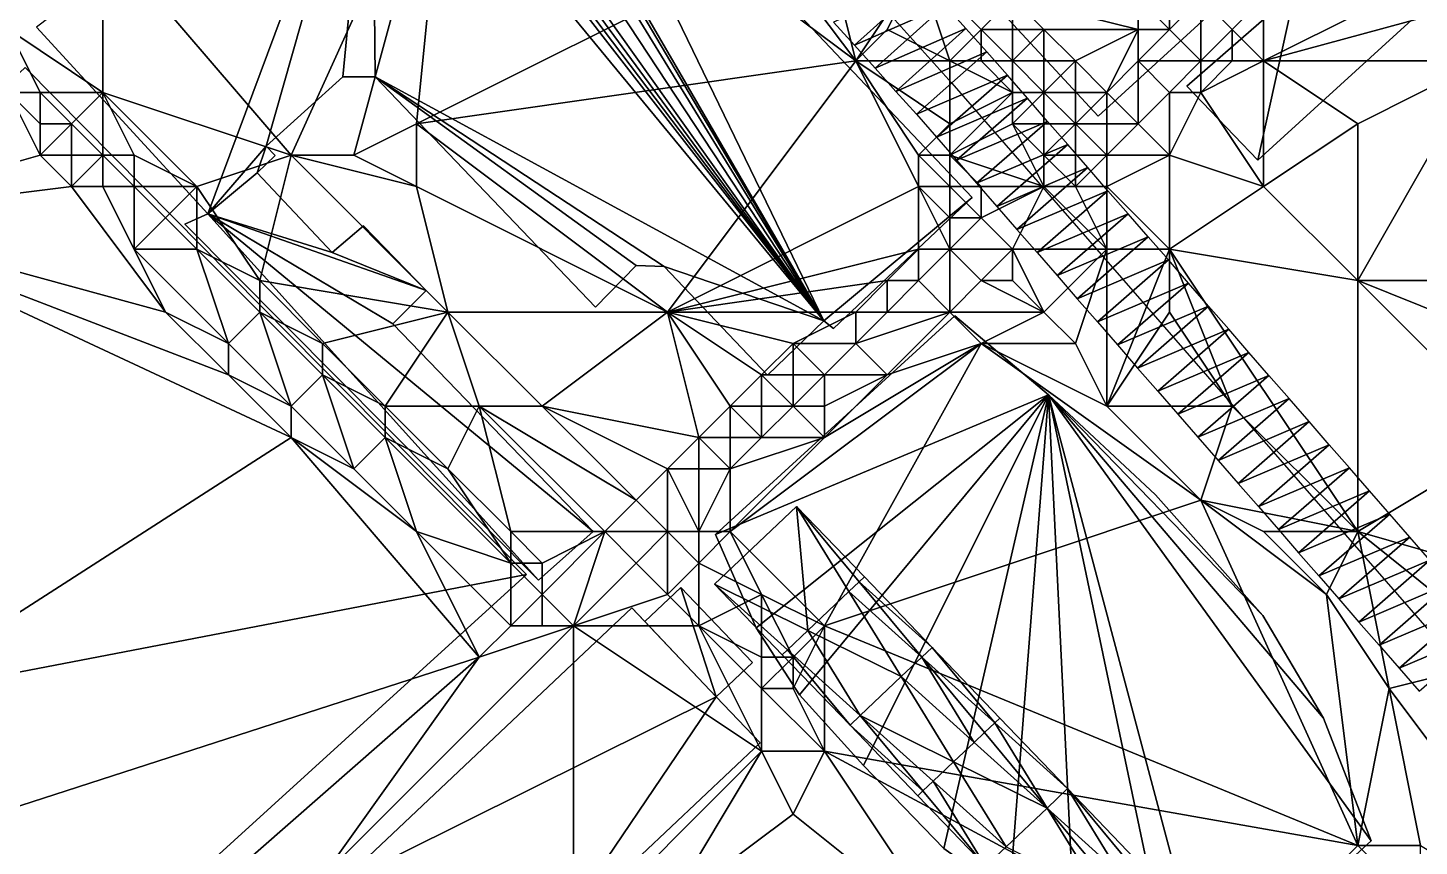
# Model space of a CAD drawing. Header units: metres. Extents: x -1103 to 901, y -902 to 905.
# Drawn here: x -834.8 to -746.1, y -190 to -137.9 of the extents above; entities that cross this region are included whole.
import ezdxf

# ---------------------------------------------------------------- set-up
doc = ezdxf.new("R2010")
doc.units = ezdxf.units.M
for name, color, linetype in [('OSM_BUILDING_FOOTPRINTS', 7, 'CONTINUOUS'), ('OSM_BUILDING_ROOFS', 1, 'CONTINUOUS'), ('OSM_BUILDING_WALLS', 8, 'CONTINUOUS'), ('OSM_PARKING', 8, 'CONTINUOUS'), ('OSM_ROAD_AXES', 2, 'CONTINUOUS'), ('OSM_ROAD_SURFACE', 9, 'CONTINUOUS'), ('OSM_TERRAIN', 3, 'CONTINUOUS')]:
    doc.layers.add(name, color=color, linetype=linetype)

msp = doc.modelspace()

# ---------------------------------------------------------------- linework, layer by layer
at = {"layer": 'OSM_BUILDING_FOOTPRINTS'}
for points in [[(-783.542, -92.326, 18.54), (-779.606, -96.573, 18.54), (-780.192, -97.115, 18.54), (-772.72, -105.177, 18.54), (-777.34, -109.401, 18.54), (-776.754, -110.032, 18.54), (-777.893, -111.082, 18.54), (-758.869, -131.607, 18.54), (-761.4, -133.908, 18.54), (-758.946, -136.562, 18.54), (-766.551, -143.518, 18.54), (-800.022, -107.4, 18.54), (-783.542, -92.326, 18.54)], [(-742.244, -123.49, 15.083), (-735.855, -130.158, 15.083), (-738.398, -132.558, 15.083), (-732.572, -138.63, 15.083), (-730.859, -136.993, 15.083), (-725.398, -142.688, 15.083), (-727.123, -144.314, 15.083), (-725.664, -145.84, 15.083), (-739.536, -158.967, 15.083), (-745.328, -153.714, 15.083), (-736.507, -145.32, 15.083), (-744.875, -135.821, 15.083), (-756.371, -146.316, 15.083), (-760.892, -141.605, 15.083), (-754.005, -135.6, 15.083), (-756.515, -132.581, 15.083), (-754.514, -130.446, 15.083), (-754.514, -127.648, 15.083), (-749.33, -123.744, 15.083), (-746.091, -127.128, 15.083), (-742.244, -123.49, 15.083)], [(-834.952, -140.423, 16.006), (-802.995, -172.736, 16.006), (-853.963, -219.097, 16.006), (-886.538, -188.795, 16.006), (-834.952, -140.423, 16.006)], [(-775.692, -156.247, 14.53), (-769.712, -161.279, 14.53), (-762.892, -167.649, 14.53), (-756.05, -175.335, 14.53), (-752.181, -181.893, 14.53), (-749.152, -189.7, 14.53), (-759.598, -199.266, 14.53), (-761.875, -198.603, 14.53), (-768.043, -195.805, 14.53), (-772.199, -193.162, 14.53), (-776.377, -190.187, 14.53), (-781.517, -184.912, 14.53), (-785.596, -180.4, 14.53), (-788.36, -176.131, 14.53), (-790.935, -170.182, 14.53), (-775.692, -156.247, 14.53)], [(-814.966, -192.488, 15.679), (-796.274, -174.86, 15.679), (-795.445, -175.722, 15.679), (-793.157, -173.566, 15.679), (-788.592, -178.343, 15.679), (-790.902, -180.522, 15.679), (-788.094, -183.452, 15.679), (-801.336, -195.949, 15.679), (-797.744, -199.709, 15.679), (-796.185, -198.238, 15.679), (-777.725, -217.558, 15.679), (-784.711, -224.149, 15.679), (-814.966, -192.488, 15.679)]]:
    msp.add_polyline3d(points, close=True, dxfattribs=at)
msp.add_polyline3d([(-801.758, -119.985, 18.073), (-774.576, -148.694, 18.073), (-783.43, -157.043, 18.073), (-784.038, -156.568, 18.073), (-787.63, -160.029, 18.073), (-794.207, -153.096, 18.073), (-795.998, -153.04, 18.073), (-798.596, -155.683, 18.073), (-812.634, -141.019, 18.073), (-814.701, -141.019, 18.073), (-819.587, -145.432, 18.073), (-819.012, -146.029, 18.073), (-820.173, -147.135, 18.073), (-815.386, -152.211, 18.073), (-813.375, -150.497, 18.073), (-809.395, -154.633, 18.073), (-811.517, -156.745, 18.073), (-798.739, -169.994, 18.073), (-802.232, -173.09, 18.073), (-824.782, -150.398, 18.073), (-823.301, -149.745, 18.073), (-834.233, -137.846, 18.073)], dxfattribs=at)
at = {"layer": 'OSM_BUILDING_ROOFS'}
for points in [[(-800.022, -107.4, 30.14), (-766.551, -143.518, 30.14), (-758.946, -136.562, 30.14)], [(-784.038, -156.568, 36.073), (-801.758, -119.985, 36.073), (-804.068, -122.031, 36.073)], [(-784.038, -156.568, 36.073), (-774.576, -148.694, 36.073), (-801.758, -119.985, 36.073)], [(-784.038, -156.568, 36.073), (-804.775, -121.489, 36.073), (-805.306, -121.865, 36.073)], [(-784.038, -156.568, 36.073), (-804.068, -122.031, 36.073), (-804.775, -121.489, 36.073)], [(-812.833, -121.633, 36.073), (-834.233, -137.846, 36.073), (-823.301, -149.745, 36.073)], [(-812.833, -121.633, 36.073), (-823.301, -149.745, 36.073), (-819.587, -145.432, 36.073)], [(-812.833, -121.633, 36.073), (-819.587, -145.432, 36.073), (-814.701, -141.019, 36.073)], [(-812.833, -121.633, 36.073), (-814.701, -141.019, 36.073), (-812.634, -141.019, 36.073)], [(-784.038, -156.568, 36.073), (-810.833, -122.053, 36.073), (-812.833, -121.633, 36.073)], [(-812.634, -141.019, 36.073), (-784.038, -156.568, 36.073), (-812.833, -121.633, 36.073)], [(-784.038, -156.568, 36.073), (-809.849, -122.462, 36.073), (-810.833, -122.053, 36.073)], [(-784.038, -156.568, 36.073), (-805.306, -121.865, 36.073), (-806.444, -122.551, 36.073)], [(-784.038, -156.568, 36.073), (-808.854, -122.827, 36.073), (-809.849, -122.462, 36.073)], [(-784.038, -156.568, 36.073), (-808.003, -122.883, 36.073), (-808.854, -122.827, 36.073)], [(-784.038, -156.568, 36.073), (-806.444, -122.551, 36.073), (-808.003, -122.883, 36.073)], [(-754.005, -135.6, 25.083), (-760.892, -141.605, 25.083), (-756.371, -146.316, 25.083)], [(-754.005, -135.6, 25.083), (-756.371, -146.316, 25.083), (-744.875, -135.821, 25.083)], [(-802.995, -172.736, 27.606), (-834.952, -140.423, 27.606), (-886.538, -188.795, 27.606)], [(-812.634, -141.019, 36.073), (-798.596, -155.683, 36.073), (-795.998, -153.04, 36.073)], [(-812.634, -141.019, 36.073), (-795.998, -153.04, 36.073), (-794.207, -153.096, 36.073)], [(-812.634, -141.019, 36.073), (-794.207, -153.096, 36.073), (-784.038, -156.568, 36.073)], [(-823.301, -149.745, 36.073), (-820.173, -147.135, 36.073), (-819.587, -145.432, 36.073)], [(-820.173, -147.135, 36.073), (-819.012, -146.029, 36.073), (-819.587, -145.432, 36.073)], [(-823.301, -149.745, 36.073), (-815.386, -152.211, 36.073), (-820.173, -147.135, 36.073)], [(-784.038, -156.568, 36.073), (-783.43, -157.043, 36.073), (-774.576, -148.694, 36.073)], [(-823.301, -149.745, 36.073), (-824.782, -150.398, 36.073), (-802.232, -173.09, 36.073)], [(-823.301, -149.745, 36.073), (-802.232, -173.09, 36.073), (-798.739, -169.994, 36.073)], [(-823.301, -149.745, 36.073), (-798.739, -169.994, 36.073), (-811.517, -156.745, 36.073)], [(-823.301, -149.745, 36.073), (-811.517, -156.745, 36.073), (-809.395, -154.633, 36.073)], [(-823.301, -149.745, 36.073), (-809.395, -154.633, 36.073), (-815.386, -152.211, 36.073)], [(-809.395, -154.633, 36.073), (-813.375, -150.497, 36.073), (-815.386, -152.211, 36.073)], [(-794.207, -153.096, 36.073), (-787.63, -160.029, 36.073), (-784.038, -156.568, 36.073)], [(-769.712, -161.279, 128.53), (-775.692, -156.247, 128.53), (-790.935, -170.182, 128.53)], [(-769.712, -161.279, 128.53), (-790.935, -170.182, 128.53), (-788.36, -176.131, 128.53)], [(-769.712, -161.279, 128.53), (-788.36, -176.131, 128.53), (-785.596, -180.4, 128.53)], [(-769.712, -161.279, 128.53), (-785.596, -180.4, 128.53), (-781.517, -184.912, 128.53)], [(-769.712, -161.279, 128.53), (-781.517, -184.912, 128.53), (-776.377, -190.187, 128.53)], [(-769.712, -161.279, 128.53), (-776.377, -190.187, 128.53), (-772.199, -193.162, 128.53)], [(-769.712, -161.279, 128.53), (-772.199, -193.162, 128.53), (-768.043, -195.805, 128.53)], [(-769.712, -161.279, 128.53), (-768.043, -195.805, 128.53), (-761.875, -198.603, 128.53)], [(-769.712, -161.279, 128.53), (-761.875, -198.603, 128.53), (-759.598, -199.266, 128.53)], [(-769.712, -161.279, 128.53), (-759.598, -199.266, 128.53), (-749.152, -189.7, 128.53)], [(-769.712, -161.279, 128.53), (-749.152, -189.7, 128.53), (-752.181, -181.893, 128.53)], [(-769.712, -161.279, 128.53), (-752.181, -181.893, 128.53), (-756.05, -175.335, 128.53)], [(-769.712, -161.279, 128.53), (-756.05, -175.335, 128.53), (-762.892, -167.649, 128.53)], [(-802.995, -172.736, 27.606), (-886.538, -188.795, 27.606), (-853.963, -219.097, 27.606)], [(-790.902, -180.522, 36.879), (-793.157, -173.566, 36.879), (-795.445, -175.722, 36.879)], [(-790.902, -180.522, 36.879), (-788.592, -178.343, 36.879), (-793.157, -173.566, 36.879)], [(-790.902, -180.522, 36.879), (-796.274, -174.86, 36.879), (-814.966, -192.488, 36.879)], [(-790.902, -180.522, 36.879), (-795.445, -175.722, 36.879), (-796.274, -174.86, 36.879)], [(-814.966, -192.488, 36.879), (-801.336, -195.949, 36.879), (-790.902, -180.522, 36.879)], [(-801.336, -195.949, 36.879), (-788.094, -183.452, 36.879), (-790.902, -180.522, 36.879)]]:
    msp.add_3dface(points, dxfattribs=at)
at = {"layer": 'OSM_BUILDING_WALLS'}
for points in [[(-800.022, -107.4, 18.54), (-766.551, -143.518, 18.54), (-766.551, -143.518, 30.14)], [(-800.022, -107.4, 18.54), (-766.551, -143.518, 30.14), (-800.022, -107.4, 30.14)], [(-774.576, -148.694, 18.073), (-801.758, -119.985, 18.073), (-801.758, -119.985, 36.073)], [(-774.576, -148.694, 18.073), (-801.758, -119.985, 36.073), (-774.576, -148.694, 36.073)], [(-754.005, -135.6, 15.083), (-760.892, -141.605, 15.083), (-760.892, -141.605, 25.083)], [(-754.005, -135.6, 15.083), (-760.892, -141.605, 25.083), (-754.005, -135.6, 25.083)], [(-766.551, -143.518, 18.54), (-758.946, -136.562, 18.54), (-758.946, -136.562, 30.14)], [(-766.551, -143.518, 18.54), (-758.946, -136.562, 30.14), (-766.551, -143.518, 30.14)], [(-756.371, -146.316, 15.083), (-744.875, -135.821, 15.083), (-744.875, -135.821, 25.083)], [(-756.371, -146.316, 15.083), (-744.875, -135.821, 25.083), (-756.371, -146.316, 25.083)], [(-834.233, -137.846, 18.073), (-823.301, -149.745, 18.073), (-823.301, -149.745, 36.073)], [(-834.233, -137.846, 18.073), (-823.301, -149.745, 36.073), (-834.233, -137.846, 36.073)], [(-802.995, -172.736, 16.006), (-834.952, -140.423, 16.006), (-834.952, -140.423, 27.606)], [(-802.995, -172.736, 16.006), (-834.952, -140.423, 27.606), (-802.995, -172.736, 27.606)], [(-819.587, -145.432, 18.073), (-814.701, -141.019, 18.073), (-814.701, -141.019, 36.073)], [(-819.587, -145.432, 18.073), (-814.701, -141.019, 36.073), (-819.587, -145.432, 36.073)], [(-814.701, -141.019, 18.073), (-812.634, -141.019, 18.073), (-812.634, -141.019, 36.073)], [(-814.701, -141.019, 18.073), (-812.634, -141.019, 36.073), (-814.701, -141.019, 36.073)], [(-812.634, -141.019, 18.073), (-798.596, -155.683, 18.073), (-798.596, -155.683, 36.073)], [(-812.634, -141.019, 18.073), (-798.596, -155.683, 36.073), (-812.634, -141.019, 36.073)], [(-760.892, -141.605, 15.083), (-756.371, -146.316, 15.083), (-756.371, -146.316, 25.083)], [(-760.892, -141.605, 15.083), (-756.371, -146.316, 25.083), (-760.892, -141.605, 25.083)], [(-819.012, -146.029, 18.073), (-819.587, -145.432, 18.073), (-819.587, -145.432, 36.073)], [(-819.012, -146.029, 18.073), (-819.587, -145.432, 36.073), (-819.012, -146.029, 36.073)], [(-820.173, -147.135, 18.073), (-819.012, -146.029, 18.073), (-819.012, -146.029, 36.073)], [(-820.173, -147.135, 18.073), (-819.012, -146.029, 36.073), (-820.173, -147.135, 36.073)], [(-815.386, -152.211, 18.073), (-820.173, -147.135, 18.073), (-820.173, -147.135, 36.073)], [(-815.386, -152.211, 18.073), (-820.173, -147.135, 36.073), (-815.386, -152.211, 36.073)], [(-783.43, -157.043, 18.073), (-774.576, -148.694, 18.073), (-774.576, -148.694, 36.073)], [(-783.43, -157.043, 18.073), (-774.576, -148.694, 36.073), (-783.43, -157.043, 36.073)], [(-823.301, -149.745, 18.073), (-824.782, -150.398, 18.073), (-824.782, -150.398, 36.073)], [(-823.301, -149.745, 18.073), (-824.782, -150.398, 36.073), (-823.301, -149.745, 36.073)], [(-824.782, -150.398, 18.073), (-802.232, -173.09, 18.073), (-802.232, -173.09, 36.073)], [(-824.782, -150.398, 18.073), (-802.232, -173.09, 36.073), (-824.782, -150.398, 36.073)], [(-813.375, -150.497, 18.073), (-815.386, -152.211, 18.073), (-815.386, -152.211, 36.073)], [(-813.375, -150.497, 18.073), (-815.386, -152.211, 36.073), (-813.375, -150.497, 36.073)], [(-809.395, -154.633, 18.073), (-813.375, -150.497, 18.073), (-813.375, -150.497, 36.073)], [(-809.395, -154.633, 18.073), (-813.375, -150.497, 36.073), (-809.395, -154.633, 36.073)], [(-798.596, -155.683, 18.073), (-795.998, -153.04, 18.073), (-795.998, -153.04, 36.073)], [(-798.596, -155.683, 18.073), (-795.998, -153.04, 36.073), (-798.596, -155.683, 36.073)], [(-795.998, -153.04, 18.073), (-794.207, -153.096, 18.073), (-794.207, -153.096, 36.073)], [(-795.998, -153.04, 18.073), (-794.207, -153.096, 36.073), (-795.998, -153.04, 36.073)], [(-794.207, -153.096, 18.073), (-787.63, -160.029, 18.073), (-787.63, -160.029, 36.073)], [(-794.207, -153.096, 18.073), (-787.63, -160.029, 36.073), (-794.207, -153.096, 36.073)], [(-811.517, -156.745, 18.073), (-809.395, -154.633, 18.073), (-809.395, -154.633, 36.073)], [(-811.517, -156.745, 18.073), (-809.395, -154.633, 36.073), (-811.517, -156.745, 36.073)], [(-798.739, -169.994, 18.073), (-811.517, -156.745, 18.073), (-811.517, -156.745, 36.073)], [(-798.739, -169.994, 18.073), (-811.517, -156.745, 36.073), (-798.739, -169.994, 36.073)], [(-775.692, -156.247, 14.53), (-790.935, -170.182, 14.53), (-790.935, -170.182, 128.53)], [(-775.692, -156.247, 14.53), (-790.935, -170.182, 128.53), (-775.692, -156.247, 128.53)], [(-787.63, -160.029, 18.073), (-784.038, -156.568, 18.073), (-784.038, -156.568, 36.073)], [(-787.63, -160.029, 18.073), (-784.038, -156.568, 36.073), (-787.63, -160.029, 36.073)], [(-784.038, -156.568, 18.073), (-783.43, -157.043, 18.073), (-783.43, -157.043, 36.073)], [(-784.038, -156.568, 18.073), (-783.43, -157.043, 36.073), (-784.038, -156.568, 36.073)], [(-769.712, -161.279, 14.53), (-775.692, -156.247, 14.53), (-775.692, -156.247, 128.53)], [(-769.712, -161.279, 14.53), (-775.692, -156.247, 128.53), (-769.712, -161.279, 128.53)], [(-762.892, -167.649, 14.53), (-769.712, -161.279, 14.53), (-769.712, -161.279, 128.53)], [(-762.892, -167.649, 14.53), (-769.712, -161.279, 128.53), (-762.892, -167.649, 128.53)], [(-756.05, -175.335, 14.53), (-762.892, -167.649, 14.53), (-762.892, -167.649, 128.53)], [(-756.05, -175.335, 14.53), (-762.892, -167.649, 128.53), (-756.05, -175.335, 128.53)], [(-802.232, -173.09, 18.073), (-798.739, -169.994, 18.073), (-798.739, -169.994, 36.073)], [(-802.232, -173.09, 18.073), (-798.739, -169.994, 36.073), (-802.232, -173.09, 36.073)], [(-790.935, -170.182, 14.53), (-788.36, -176.131, 14.53), (-788.36, -176.131, 128.53)], [(-790.935, -170.182, 14.53), (-788.36, -176.131, 128.53), (-790.935, -170.182, 128.53)], [(-853.963, -219.097, 16.006), (-802.995, -172.736, 16.006), (-802.995, -172.736, 27.606)], [(-853.963, -219.097, 16.006), (-802.995, -172.736, 27.606), (-853.963, -219.097, 27.606)], [(-793.157, -173.566, 15.679), (-795.445, -175.722, 15.679), (-795.445, -175.722, 36.879)], [(-793.157, -173.566, 15.679), (-795.445, -175.722, 36.879), (-793.157, -173.566, 36.879)], [(-788.592, -178.343, 15.679), (-793.157, -173.566, 15.679), (-793.157, -173.566, 36.879)], [(-788.592, -178.343, 15.679), (-793.157, -173.566, 36.879), (-788.592, -178.343, 36.879)], [(-796.274, -174.86, 15.679), (-814.966, -192.488, 15.679), (-814.966, -192.488, 36.879)], [(-796.274, -174.86, 15.679), (-814.966, -192.488, 36.879), (-796.274, -174.86, 36.879)], [(-795.445, -175.722, 15.679), (-796.274, -174.86, 15.679), (-796.274, -174.86, 36.879)], [(-795.445, -175.722, 15.679), (-796.274, -174.86, 36.879), (-795.445, -175.722, 36.879)], [(-752.181, -181.893, 14.53), (-756.05, -175.335, 14.53), (-756.05, -175.335, 128.53)], [(-752.181, -181.893, 14.53), (-756.05, -175.335, 128.53), (-752.181, -181.893, 128.53)], [(-788.36, -176.131, 14.53), (-785.596, -180.4, 14.53), (-785.596, -180.4, 128.53)], [(-788.36, -176.131, 14.53), (-785.596, -180.4, 128.53), (-788.36, -176.131, 128.53)], [(-790.902, -180.522, 15.679), (-788.592, -178.343, 15.679), (-788.592, -178.343, 36.879)], [(-790.902, -180.522, 15.679), (-788.592, -178.343, 36.879), (-790.902, -180.522, 36.879)], [(-788.094, -183.452, 15.679), (-790.902, -180.522, 15.679), (-790.902, -180.522, 36.879)], [(-788.094, -183.452, 15.679), (-790.902, -180.522, 36.879), (-788.094, -183.452, 36.879)], [(-785.596, -180.4, 14.53), (-781.517, -184.912, 14.53), (-781.517, -184.912, 128.53)], [(-785.596, -180.4, 14.53), (-781.517, -184.912, 128.53), (-785.596, -180.4, 128.53)], [(-749.152, -189.7, 14.53), (-752.181, -181.893, 14.53), (-752.181, -181.893, 128.53)], [(-749.152, -189.7, 14.53), (-752.181, -181.893, 128.53), (-749.152, -189.7, 128.53)], [(-801.336, -195.949, 15.679), (-788.094, -183.452, 15.679), (-788.094, -183.452, 36.879)], [(-801.336, -195.949, 15.679), (-788.094, -183.452, 36.879), (-801.336, -195.949, 36.879)], [(-781.517, -184.912, 14.53), (-776.377, -190.187, 14.53), (-776.377, -190.187, 128.53)], [(-781.517, -184.912, 14.53), (-776.377, -190.187, 128.53), (-781.517, -184.912, 128.53)], [(-759.598, -199.266, 14.53), (-749.152, -189.7, 14.53), (-749.152, -189.7, 128.53)], [(-759.598, -199.266, 14.53), (-749.152, -189.7, 128.53), (-759.598, -199.266, 128.53)]]:
    msp.add_3dface(points, dxfattribs=at)
at = {"layer": 'OSM_PARKING'}
for points in [[(-791.002, -173.345, 17.619), (-785.049, -176.293, 16.872), (-785.773, -168.39, 16.719)], [(-785.049, -176.293, 16.872), (-782.435, -173.816, 16.718), (-785.773, -168.39, 16.719)], [(-782.435, -173.816, 16.718), (-781.781, -173.196, 16.718), (-785.773, -168.39, 16.719)], [(-781.781, -173.196, 16.718), (-781.454, -172.887, 16.718), (-785.773, -168.39, 16.719)], [(-781.781, -173.196, 16.718), (-777.136, -177.384, 16.717), (-781.454, -172.887, 16.718)], [(-791.002, -173.345, 17.619), (-786.683, -177.842, 17.387), (-786.357, -177.532, 17.201)], [(-791.002, -173.345, 17.619), (-786.357, -177.532, 17.201), (-785.049, -176.293, 16.872)], [(-785.049, -176.293, 16.872), (-779.097, -179.242, 16.734), (-782.435, -173.816, 16.718)], [(-782.435, -173.816, 16.718), (-777.79, -178.003, 16.718), (-781.781, -173.196, 16.718)], [(-779.097, -179.242, 16.734), (-777.79, -178.003, 16.718), (-782.435, -173.816, 16.718)], [(-777.79, -178.003, 16.718), (-777.136, -177.384, 16.717), (-781.781, -173.196, 16.718)], [(-786.357, -177.532, 17.201), (-781.711, -181.719, 16.777), (-785.049, -176.293, 16.872)], [(-785.049, -176.293, 16.872), (-781.711, -181.719, 16.777), (-779.097, -179.242, 16.734)], [(-777.79, -178.003, 16.718), (-773.144, -182.19, 16.74), (-777.136, -177.384, 16.717)], [(-773.144, -182.19, 16.74), (-772.817, -181.88, 16.734), (-777.136, -177.384, 16.717)], [(-786.683, -177.842, 17.387), (-782.365, -182.339, 16.787), (-786.357, -177.532, 17.201)], [(-786.357, -177.532, 17.201), (-782.365, -182.339, 16.787), (-781.711, -181.719, 16.777)], [(-779.097, -179.242, 16.734), (-774.451, -183.429, 16.761), (-777.79, -178.003, 16.718)], [(-774.451, -183.429, 16.761), (-773.798, -182.809, 16.751), (-777.79, -178.003, 16.718)], [(-773.798, -182.809, 16.751), (-773.144, -182.19, 16.74), (-777.79, -178.003, 16.718)], [(-781.711, -181.719, 16.777), (-775.759, -184.668, 16.783), (-779.097, -179.242, 16.734)], [(-775.759, -184.668, 16.783), (-774.451, -183.429, 16.761), (-779.097, -179.242, 16.734)], [(-782.365, -182.339, 16.787), (-777.719, -186.526, 16.791), (-781.711, -181.719, 16.777)], [(-781.711, -181.719, 16.777), (-777.719, -186.526, 16.791), (-777.066, -185.906, 16.793)], [(-781.711, -181.719, 16.777), (-777.066, -185.906, 16.793), (-775.759, -184.668, 16.783)], [(-782.365, -182.339, 16.787), (-778.046, -186.835, 16.79), (-777.719, -186.526, 16.791)], [(-769.806, -187.616, 16.77), (-773.144, -182.19, 16.74), (-773.798, -182.809, 16.751)], [(-773.144, -182.19, 16.74), (-768.499, -186.377, 16.767), (-772.817, -181.88, 16.734)], [(-769.806, -187.616, 16.77), (-768.499, -186.377, 16.767), (-773.144, -182.19, 16.74)], [(-775.759, -184.668, 16.783), (-769.806, -187.616, 16.77), (-774.451, -183.429, 16.761)], [(-774.451, -183.429, 16.761), (-769.806, -187.616, 16.77), (-773.798, -182.809, 16.751)], [(-777.066, -185.906, 16.793), (-772.42, -190.094, 16.763), (-775.759, -184.668, 16.783)], [(-772.42, -190.094, 16.763), (-769.806, -187.616, 16.77), (-775.759, -184.668, 16.783)], [(-777.719, -186.526, 16.791), (-773.727, -191.332, 16.651), (-777.066, -185.906, 16.793)], [(-777.066, -185.906, 16.793), (-773.727, -191.332, 16.651), (-772.42, -190.094, 16.763)], [(-778.046, -186.835, 16.79), (-773.727, -191.332, 16.651), (-777.719, -186.526, 16.791)], [(-769.806, -187.616, 16.77), (-765.161, -191.803, 16.741), (-768.499, -186.377, 16.767)], [(-765.161, -191.803, 16.741), (-764.507, -191.184, 16.742), (-768.499, -186.377, 16.767)], [(-764.507, -191.184, 16.742), (-764.18, -190.874, 16.743), (-768.499, -186.377, 16.767)], [(-772.42, -190.094, 16.763), (-766.468, -193.042, 16.737), (-769.806, -187.616, 16.77)], [(-766.468, -193.042, 16.737), (-765.814, -192.422, 16.739), (-769.806, -187.616, 16.77)], [(-765.814, -192.422, 16.739), (-765.161, -191.803, 16.741), (-769.806, -187.616, 16.77)]]:
    msp.add_3dface(points, dxfattribs=at)
at = {"layer": 'OSM_ROAD_AXES'}
msp.add_polyline3d([(-812.988, -100.179, 24.888), (-775.881, -141.406, 20.945), (-727.133, -197.342, 15.309), (-713.426, -213.897, 13.695), (-695.409, -235.672, 11.147)], dxfattribs=at)
at = {"layer": 'OSM_ROAD_SURFACE'}
for points in [[(-783.412, -137.523, 21.791), (-782.086, -138.996, 21.487), (-777.627, -134.982, 21.613)], [(-782.086, -138.996, 21.487), (-776.301, -136.454, 21.407), (-777.627, -134.982, 21.613)], [(-782.086, -138.996, 21.487), (-780.761, -140.468, 21.254), (-776.301, -136.454, 21.407)], [(-780.761, -140.468, 21.254), (-774.976, -137.927, 21.201), (-776.301, -136.454, 21.407)], [(-780.761, -140.468, 21.254), (-779.436, -141.941, 21.05), (-774.976, -137.927, 21.201)], [(-779.436, -141.941, 21.05), (-773.635, -139.417, 20.825), (-774.976, -137.927, 21.201)], [(-779.436, -141.941, 21.05), (-778.126, -143.395, 20.893), (-773.635, -139.417, 20.825)], [(-778.126, -143.395, 20.893), (-772.336, -140.907, 20.613), (-773.635, -139.417, 20.825)], [(-778.126, -143.395, 20.893), (-776.859, -144.849, 20.741), (-772.336, -140.907, 20.613)], [(-776.859, -144.849, 20.741), (-771.053, -142.379, 20.513), (-772.336, -140.907, 20.613)], [(-776.859, -144.849, 20.741), (-775.577, -146.321, 20.14), (-771.053, -142.379, 20.513)], [(-775.577, -146.321, 20.14), (-769.77, -143.851, 19.948), (-771.053, -142.379, 20.513)], [(-775.577, -146.321, 20.14), (-774.294, -147.793, 19.876), (-769.77, -143.851, 19.948)], [(-774.294, -147.793, 19.876), (-768.488, -145.323, 19.854), (-769.77, -143.851, 19.948)], [(-774.294, -147.793, 19.876), (-773.011, -149.265, 19.918), (-768.488, -145.323, 19.854)], [(-773.011, -149.265, 19.918), (-767.205, -146.795, 19.591), (-768.488, -145.323, 19.854)], [(-773.011, -149.265, 19.918), (-771.728, -150.737, 19.367), (-767.205, -146.795, 19.591)], [(-771.728, -150.737, 19.367), (-765.922, -148.267, 18.908), (-767.205, -146.795, 19.591)], [(-771.728, -150.737, 19.367), (-770.445, -152.209, 18.992), (-765.922, -148.267, 18.908)], [(-770.445, -152.209, 18.992), (-764.639, -149.739, 18.631), (-765.922, -148.267, 18.908)], [(-770.445, -152.209, 18.992), (-769.162, -153.681, 18.724), (-764.639, -149.739, 18.631)], [(-769.162, -153.681, 18.724), (-763.356, -151.211, 18.355), (-764.639, -149.739, 18.631)], [(-769.162, -153.681, 18.724), (-767.88, -155.153, 18.436), (-763.356, -151.211, 18.355)], [(-767.88, -155.153, 18.436), (-762.073, -152.683, 18.046), (-763.356, -151.211, 18.355)], [(-767.88, -155.153, 18.436), (-766.597, -156.625, 18.105), (-762.073, -152.683, 18.046)], [(-766.597, -156.625, 18.105), (-760.791, -154.155, 17.84), (-762.073, -152.683, 18.046)], [(-766.597, -156.625, 18.105), (-765.314, -158.097, 17.664), (-760.791, -154.155, 17.84)], [(-765.314, -158.097, 17.664), (-759.508, -155.627, 17.66), (-760.791, -154.155, 17.84)], [(-765.314, -158.097, 17.664), (-764.031, -159.569, 17.476), (-759.508, -155.627, 17.66)], [(-764.031, -159.569, 17.476), (-758.225, -157.099, 17.468), (-759.508, -155.627, 17.66)], [(-764.031, -159.569, 17.476), (-762.748, -161.041, 17.243), (-758.225, -157.099, 17.468)], [(-762.748, -161.041, 17.243), (-756.942, -158.571, 17.277), (-758.225, -157.099, 17.468)], [(-762.748, -161.041, 17.243), (-761.465, -162.513, 17.051), (-756.942, -158.571, 17.277)], [(-761.465, -162.513, 17.051), (-755.659, -160.043, 17.085), (-756.942, -158.571, 17.277)], [(-761.465, -162.513, 17.051), (-760.183, -163.985, 16.939), (-755.659, -160.043, 17.085)], [(-760.183, -163.985, 16.939), (-754.377, -161.515, 16.894), (-755.659, -160.043, 17.085)], [(-760.183, -163.985, 16.939), (-758.9, -165.457, 16.818), (-754.377, -161.515, 16.894)], [(-758.9, -165.457, 16.818), (-753.094, -162.987, 16.702), (-754.377, -161.515, 16.894)], [(-758.9, -165.457, 16.818), (-757.617, -166.929, 16.641), (-753.094, -162.987, 16.702)], [(-757.617, -166.929, 16.641), (-751.811, -164.459, 16.511), (-753.094, -162.987, 16.702)], [(-757.617, -166.929, 16.641), (-756.334, -168.401, 16.464), (-751.811, -164.459, 16.511)], [(-756.334, -168.401, 16.464), (-750.528, -165.931, 16.319), (-751.811, -164.459, 16.511)], [(-756.334, -168.401, 16.464), (-755.051, -169.873, 16.252), (-750.528, -165.931, 16.319)], [(-755.051, -169.873, 16.252), (-749.245, -167.403, 16.15), (-750.528, -165.931, 16.319)], [(-755.051, -169.873, 16.252), (-753.769, -171.345, 16.103), (-749.245, -167.403, 16.15)], [(-753.769, -171.345, 16.103), (-747.962, -168.875, 15.999), (-749.245, -167.403, 16.15)], [(-753.769, -171.345, 16.103), (-752.486, -172.817, 15.961), (-747.962, -168.875, 15.999)], [(-752.486, -172.817, 15.961), (-746.68, -170.347, 15.872), (-747.962, -168.875, 15.999)], [(-752.486, -172.817, 15.961), (-751.203, -174.289, 15.858), (-746.68, -170.347, 15.872)], [(-751.203, -174.289, 15.858), (-745.397, -171.819, 15.775), (-746.68, -170.347, 15.872)], [(-751.203, -174.289, 15.858), (-749.92, -175.761, 15.802), (-745.397, -171.819, 15.775)], [(-749.92, -175.761, 15.802), (-744.114, -173.291, 15.714), (-745.397, -171.819, 15.775)], [(-749.92, -175.761, 15.802), (-748.637, -177.233, 15.745), (-744.114, -173.291, 15.714)], [(-748.637, -177.233, 15.745), (-742.831, -174.763, 15.653), (-744.114, -173.291, 15.714)], [(-748.637, -177.233, 15.745), (-747.354, -178.705, 15.66), (-742.831, -174.763, 15.653)], [(-747.354, -178.705, 15.66), (-741.548, -176.235, 15.592), (-742.831, -174.763, 15.653)], [(-747.354, -178.705, 15.66), (-746.072, -180.177, 15.609), (-741.548, -176.235, 15.592)]]:
    msp.add_3dface(points, dxfattribs=at)
at = {"layer": 'OSM_TERRAIN'}
for points in [[(-818, -146, 21.322), (-808, -124, 21.209), (-830, -132, 21.435)], [(-814, -146, 21.969), (-808, -124, 21.209), (-818, -146, 21.322)], [(-814, -146, 21.969), (-810, -144, 21.251), (-808, -124, 21.209)], [(-810, -144, 21.251), (-790, -134, 21.438), (-808, -124, 21.209)], [(-844, -136, 19.887), (-836, -138, 20.645), (-830, -128, 22.297)], [(-836, -138, 20.645), (-830, -132, 21.435), (-830, -128, 22.297)], [(-756, -140, 17.324), (-736, -130, 17.323), (-756, -132, 17.339)], [(-756, -140, 17.324), (-734, -134, 17.108), (-736, -130, 17.323)], [(-830, -142, 21.209), (-830, -132, 21.435), (-836, -138, 20.645)], [(-830, -142, 21.209), (-818, -146, 21.322), (-830, -132, 21.435)], [(-790, -134, 21.438), (-782, -140, 21.297), (-788, -132, 22.834)], [(-782, -140, 21.297), (-784, -132, 22.55), (-788, -132, 22.834)], [(-782, -140, 21.297), (-778, -134, 21.649), (-784, -132, 22.55)], [(-756, -136, 17.982), (-756, -140, 17.324), (-756, -132, 17.339)], [(-782, -140, 21.297), (-790, -134, 21.438), (-810, -144, 21.251)], [(-782, -140, 21.297), (-780, -138, 21.701), (-778, -134, 21.649)], [(-780, -138, 21.701), (-776, -140, 21.152), (-778, -134, 21.649)], [(-776, -140, 21.152), (-774, -138, 21.05), (-778, -134, 21.649)], [(-774, -138, 21.05), (-772, -136, 22.9), (-778, -134, 21.649)], [(-742, -140, 17.312), (-734, -134, 17.108), (-756, -140, 17.324)], [(-774, -138, 21.05), (-772, -138, 22.154), (-772, -136, 22.9)], [(-772, -138, 22.154), (-770, -138, 22.9), (-772, -136, 22.9)], [(-770, -138, 22.9), (-764, -138, 22.9), (-772, -136, 22.9)], [(-764, -138, 22.9), (-764, -136, 22.9), (-772, -136, 22.9)], [(-764, -138, 22.9), (-762, -138, 22.127), (-764, -136, 22.9)], [(-762, -138, 22.127), (-762, -136, 22.9), (-764, -136, 22.9)], [(-762, -138, 22.127), (-760, -140, 17.917), (-760, -136, 22.396)], [(-762, -138, 22.127), (-760, -136, 22.396), (-762, -136, 22.9)], [(-760, -140, 17.917), (-758, -138, 18.122), (-760, -136, 22.396)], [(-758, -138, 18.122), (-756, -136, 17.982), (-760, -136, 22.396)], [(-758, -138, 18.122), (-756, -140, 17.324), (-756, -136, 17.982)], [(-836, -142, 18.625), (-834, -142, 19.504), (-836, -138, 20.645)], [(-834, -142, 19.504), (-830, -142, 21.209), (-836, -138, 20.645)], [(-782, -140, 21.297), (-776, -140, 21.152), (-780, -138, 21.701)], [(-776, -140, 21.152), (-774, -140, 20.609), (-774, -138, 21.05)], [(-774, -140, 20.609), (-772, -140, 20.812), (-774, -138, 21.05)], [(-772, -140, 20.812), (-772, -138, 22.154), (-774, -138, 21.05)], [(-772, -140, 20.812), (-770, -140, 22.247), (-770, -138, 22.9)], [(-772, -140, 20.812), (-770, -138, 22.9), (-772, -138, 22.154)], [(-770, -140, 22.247), (-768, -140, 22.9), (-770, -138, 22.9)], [(-768, -140, 22.9), (-764, -138, 22.9), (-770, -138, 22.9)], [(-768, -140, 22.9), (-766, -142, 22.9), (-764, -138, 22.9)], [(-766, -142, 22.9), (-764, -140, 22.2), (-764, -138, 22.9)], [(-764, -140, 22.2), (-762, -138, 22.127), (-764, -138, 22.9)], [(-764, -140, 22.2), (-760, -140, 17.917), (-762, -138, 22.127)], [(-760, -140, 17.917), (-758, -140, 17.324), (-758, -138, 18.122)], [(-758, -140, 17.324), (-756, -140, 17.324), (-758, -138, 18.122)], [(-794, -156, 21.033), (-782, -140, 21.297), (-810, -144, 21.251)], [(-794, -156, 21.033), (-778, -148, 21.183), (-782, -140, 21.297)], [(-782, -140, 21.297), (-778, -148, 21.183), (-778, -146, 20.799)], [(-778, -146, 20.799), (-776, -144, 20.609), (-782, -140, 21.297)], [(-782, -140, 21.297), (-776, -144, 20.609), (-776, -140, 21.152)], [(-776, -144, 20.609), (-772, -142, 20.338), (-776, -140, 21.152)], [(-772, -142, 20.338), (-774, -140, 20.609), (-776, -140, 21.152)], [(-772, -142, 20.338), (-772, -140, 20.812), (-774, -140, 20.609)], [(-772, -142, 20.338), (-770, -142, 20.603), (-772, -140, 20.812)], [(-770, -142, 20.603), (-770, -140, 22.247), (-772, -140, 20.812)], [(-770, -142, 20.603), (-768, -142, 22.412), (-768, -140, 22.9)], [(-770, -142, 20.603), (-768, -140, 22.9), (-770, -140, 22.247)], [(-768, -142, 22.412), (-766, -142, 22.9), (-768, -140, 22.9)], [(-766, -142, 22.9), (-764, -144, 20.817), (-764, -140, 22.2)], [(-764, -144, 20.817), (-762, -142, 18.407), (-764, -140, 22.2)], [(-762, -142, 18.407), (-760, -140, 17.917), (-764, -140, 22.2)], [(-762, -142, 18.407), (-760, -142, 17.324), (-760, -140, 17.917)], [(-756, -148, 17.525), (-756, -140, 17.324), (-760, -142, 17.324)], [(-760, -142, 17.324), (-758, -140, 17.324), (-760, -140, 17.917)], [(-760, -142, 17.324), (-756, -140, 17.324), (-758, -140, 17.324)], [(-756, -148, 17.525), (-750, -144, 17.553), (-756, -140, 17.324)], [(-750, -144, 17.553), (-742, -140, 17.312), (-756, -140, 17.324)], [(-750, -154, 16.815), (-744, -154, 17.324), (-742, -140, 17.312)], [(-750, -154, 16.815), (-742, -140, 17.312), (-750, -144, 17.553)], [(-848, -150, 18.616), (-834, -146, 18.625), (-836, -142, 18.625)], [(-834, -146, 18.625), (-834, -144, 18.63), (-836, -142, 18.625)], [(-836, -142, 18.625), (-834, -144, 18.63), (-834, -142, 19.504)], [(-834, -144, 18.63), (-832, -144, 19.582), (-834, -142, 19.504)], [(-834, -142, 19.504), (-832, -144, 19.582), (-830, -142, 21.209)], [(-832, -144, 19.582), (-830, -146, 19.659), (-830, -142, 21.209)], [(-830, -146, 19.659), (-828, -146, 20.727), (-830, -142, 21.209)], [(-828, -146, 20.727), (-824, -148, 21.209), (-830, -142, 21.209)], [(-824, -148, 21.209), (-818, -146, 21.322), (-830, -142, 21.209)], [(-776, -146, 20.154), (-772, -142, 20.338), (-776, -144, 20.609)], [(-776, -146, 20.154), (-772, -144, 20.338), (-772, -142, 20.338)], [(-772, -144, 20.338), (-770, -144, 19.756), (-770, -142, 20.603)], [(-772, -144, 20.338), (-770, -142, 20.603), (-772, -142, 20.338)], [(-770, -144, 19.756), (-768, -144, 20.438), (-770, -142, 20.603)], [(-768, -144, 20.438), (-768, -142, 22.412), (-770, -142, 20.603)], [(-768, -144, 20.438), (-766, -144, 21.987), (-766, -142, 22.9)], [(-768, -144, 20.438), (-766, -142, 22.9), (-768, -142, 22.412)], [(-766, -144, 21.987), (-764, -144, 20.817), (-766, -142, 22.9)], [(-762, -146, 18.549), (-762, -142, 18.407), (-764, -144, 20.817)], [(-762, -146, 18.549), (-756, -148, 17.525), (-760, -142, 17.324)], [(-762, -146, 18.549), (-760, -142, 17.324), (-762, -142, 18.407)], [(-834, -146, 18.625), (-832, -146, 18.707), (-832, -144, 19.582)], [(-834, -146, 18.625), (-832, -144, 19.582), (-834, -144, 18.63)], [(-832, -146, 18.707), (-830, -146, 19.659), (-832, -144, 19.582)], [(-810, -148, 21.684), (-810, -144, 21.251), (-814, -146, 21.969)], [(-810, -148, 21.684), (-794, -156, 21.033), (-810, -144, 21.251)], [(-778, -146, 20.799), (-776, -146, 20.154), (-776, -144, 20.609)], [(-770, -148, 19.751), (-772, -144, 20.338), (-776, -146, 20.154)], [(-770, -148, 19.751), (-770, -146, 19.751), (-772, -144, 20.338)], [(-770, -146, 19.751), (-770, -144, 19.756), (-772, -144, 20.338)], [(-770, -146, 19.751), (-768, -146, 19.322), (-768, -144, 20.438)], [(-770, -146, 19.751), (-768, -144, 20.438), (-770, -144, 19.756)], [(-768, -146, 19.322), (-766, -146, 19.744), (-768, -144, 20.438)], [(-766, -146, 19.744), (-766, -144, 21.987), (-768, -144, 20.438)], [(-766, -146, 19.744), (-764, -144, 20.817), (-766, -144, 21.987)], [(-766, -146, 19.744), (-762, -146, 18.549), (-764, -144, 20.817)], [(-756, -148, 17.525), (-750, -154, 16.815), (-750, -144, 17.553)], [(-848, -150, 18.616), (-832, -148, 18.625), (-834, -146, 18.625)], [(-832, -148, 18.625), (-832, -146, 18.707), (-834, -146, 18.625)], [(-832, -148, 18.625), (-830, -148, 18.785), (-830, -146, 19.659)], [(-832, -148, 18.625), (-830, -146, 19.659), (-832, -146, 18.707)], [(-830, -148, 18.785), (-828, -148, 19.736), (-830, -146, 19.659)], [(-828, -148, 19.736), (-828, -146, 20.727), (-830, -146, 19.659)], [(-828, -148, 19.736), (-824, -148, 21.209), (-828, -146, 20.727)], [(-820, -154, 21.209), (-818, -146, 21.322), (-824, -148, 21.209)], [(-820, -154, 21.209), (-808, -156, 21.104), (-818, -146, 21.322)], [(-808, -156, 21.104), (-810, -148, 21.684), (-818, -146, 21.322)], [(-818, -146, 21.322), (-810, -148, 21.684), (-814, -146, 21.969)], [(-778, -148, 21.183), (-776, -148, 20.519), (-778, -146, 20.799)], [(-776, -148, 20.519), (-776, -146, 20.154), (-778, -146, 20.799)], [(-776, -148, 20.519), (-774, -148, 19.751), (-776, -146, 20.154)], [(-774, -148, 19.751), (-770, -148, 19.751), (-776, -146, 20.154)], [(-770, -148, 19.751), (-768, -148, 19.451), (-770, -146, 19.751)], [(-768, -148, 19.451), (-768, -146, 19.322), (-770, -146, 19.751)], [(-768, -148, 19.451), (-766, -148, 18.876), (-766, -146, 19.744)], [(-768, -148, 19.451), (-766, -146, 19.744), (-768, -146, 19.322)], [(-762, -152, 18.02), (-762, -146, 18.549), (-766, -148, 18.876)], [(-766, -148, 18.876), (-762, -146, 18.549), (-766, -146, 19.744)], [(-762, -152, 18.02), (-756, -148, 17.525), (-762, -146, 18.549)], [(-848, -150, 18.616), (-826, -156, 18.625), (-832, -148, 18.625)], [(-826, -156, 18.625), (-830, -148, 18.785), (-832, -148, 18.625)], [(-826, -156, 18.625), (-828, -152, 18.887), (-830, -148, 18.785)], [(-830, -148, 18.785), (-828, -152, 18.887), (-828, -148, 19.736)], [(-828, -152, 18.887), (-826, -150, 20.381), (-828, -148, 19.736)], [(-828, -148, 19.736), (-826, -150, 20.381), (-824, -148, 21.209)], [(-824, -152, 20.838), (-824, -148, 21.209), (-826, -150, 20.381)], [(-824, -152, 20.838), (-820, -154, 21.209), (-824, -148, 21.209)], [(-808, -156, 21.104), (-794, -156, 21.033), (-810, -148, 21.684)], [(-778, -152, 21.187), (-778, -148, 21.183), (-794, -156, 21.033)], [(-778, -152, 21.187), (-776, -152, 20.575), (-778, -148, 21.183)], [(-776, -152, 20.575), (-776, -150, 21.073), (-778, -148, 21.183)], [(-778, -148, 21.183), (-776, -150, 21.073), (-776, -148, 20.519)], [(-776, -150, 21.073), (-774, -150, 19.936), (-776, -148, 20.519)], [(-774, -150, 19.936), (-774, -148, 19.751), (-776, -148, 20.519)], [(-772, -152, 19.021), (-770, -148, 19.751), (-774, -150, 19.936)], [(-774, -150, 19.936), (-770, -148, 19.751), (-774, -148, 19.751)], [(-772, -152, 19.021), (-766, -152, 18.839), (-770, -148, 19.751)], [(-770, -148, 19.751), (-766, -152, 18.839), (-768, -148, 19.451)], [(-766, -152, 18.839), (-766, -148, 18.876), (-768, -148, 19.451)], [(-766, -152, 18.839), (-762, -152, 18.02), (-766, -148, 18.876)], [(-762, -152, 18.02), (-750, -154, 16.815), (-756, -148, 17.525)], [(-874, -200, 18.625), (-818, -164, 18.625), (-848, -150, 18.616)], [(-818, -164, 18.625), (-822, -160, 18.625), (-848, -150, 18.616)], [(-848, -150, 18.616), (-822, -160, 18.625), (-826, -156, 18.625)], [(-828, -152, 18.887), (-824, -152, 20.838), (-826, -150, 20.381)], [(-776, -152, 20.575), (-774, -150, 19.936), (-776, -150, 21.073)], [(-776, -152, 20.575), (-772, -152, 19.021), (-774, -150, 19.936)], [(-826, -156, 18.625), (-822, -158, 19.022), (-828, -152, 18.887)], [(-828, -152, 18.887), (-822, -158, 19.022), (-824, -152, 20.838)], [(-822, -158, 19.022), (-820, -156, 20.849), (-824, -152, 20.838)], [(-820, -156, 20.849), (-820, -154, 21.209), (-824, -152, 20.838)], [(-780, -154, 21.154), (-778, -152, 21.187), (-794, -156, 21.033)], [(-780, -154, 21.154), (-778, -154, 20.33), (-778, -152, 21.187)], [(-778, -154, 20.33), (-776, -156, 16.861), (-776, -152, 20.575)], [(-778, -154, 20.33), (-776, -152, 20.575), (-778, -152, 21.187)], [(-776, -156, 16.861), (-774, -154, 18.305), (-776, -152, 20.575)], [(-774, -154, 18.305), (-772, -152, 19.021), (-776, -152, 20.575)], [(-774, -154, 18.305), (-772, -154, 18.8), (-772, -152, 19.021)], [(-772, -154, 18.8), (-770, -156, 18.34), (-772, -152, 19.021)], [(-770, -156, 18.34), (-766, -152, 18.839), (-772, -152, 19.021)], [(-768, -158, 17.902), (-766, -152, 18.839), (-770, -156, 18.34)], [(-766, -162, 17.061), (-766, -152, 18.839), (-768, -158, 17.902)], [(-766, -162, 17.061), (-762, -156, 17.967), (-762, -152, 18.02)], [(-766, -162, 17.061), (-762, -152, 18.02), (-766, -152, 18.839)], [(-750, -170, 16.018), (-762, -152, 18.02), (-758, -162, 17.021)], [(-762, -156, 17.967), (-758, -162, 17.021), (-762, -152, 18.02)], [(-750, -170, 16.018), (-750, -154, 16.815), (-762, -152, 18.02)], [(-820, -156, 20.849), (-816, -158, 21.209), (-820, -154, 21.209)], [(-820, -154, 21.209), (-816, -158, 21.209), (-808, -156, 21.104)], [(-782, -156, 21.121), (-780, -154, 21.154), (-794, -156, 21.033)], [(-782, -156, 21.121), (-780, -156, 20.243), (-780, -154, 21.154)], [(-776, -156, 16.861), (-778, -154, 20.33), (-780, -156, 20.243)], [(-780, -156, 20.243), (-778, -154, 20.33), (-780, -154, 21.154)], [(-776, -156, 16.861), (-770, -156, 18.34), (-774, -154, 18.305)], [(-770, -156, 18.34), (-772, -154, 18.8), (-774, -154, 18.305)], [(-750, -170, 16.018), (-740, -164, 15.698), (-750, -154, 16.815)], [(-750, -154, 16.815), (-740, -164, 15.698), (-740, -158, 17.324)], [(-750, -154, 16.815), (-740, -158, 17.324), (-744, -154, 17.324)], [(-822, -160, 18.625), (-822, -158, 19.022), (-826, -156, 18.625)], [(-818, -162, 19.034), (-820, -156, 20.849), (-822, -158, 19.022)], [(-818, -162, 19.034), (-816, -160, 20.861), (-820, -156, 20.849)], [(-816, -160, 20.861), (-816, -158, 21.209), (-820, -156, 20.849)], [(-812, -162, 21.209), (-808, -156, 21.104), (-816, -158, 21.209)], [(-812, -162, 21.209), (-806, -162, 21.131), (-808, -156, 21.104)], [(-806, -162, 21.131), (-802, -162, 20.384), (-808, -156, 21.104)], [(-802, -162, 20.384), (-794, -156, 21.033), (-808, -156, 21.104)], [(-802, -162, 20.384), (-792, -164, 19.497), (-794, -156, 21.033)], [(-790, -162, 19.987), (-794, -156, 21.033), (-792, -164, 19.497)], [(-790, -162, 19.987), (-788, -160, 21.117), (-794, -156, 21.033)], [(-788, -160, 21.117), (-786, -158, 21.209), (-794, -156, 21.033)], [(-786, -158, 21.209), (-782, -156, 21.121), (-794, -156, 21.033)], [(-786, -158, 21.209), (-782, -158, 20.147), (-782, -156, 21.121)], [(-780, -160, 16.709), (-776, -156, 16.861), (-782, -158, 20.147)], [(-782, -158, 20.147), (-780, -156, 20.243), (-782, -156, 21.121)], [(-782, -158, 20.147), (-776, -156, 16.861), (-780, -156, 20.243)], [(-780, -160, 16.709), (-774, -158, 16.629), (-776, -156, 16.861)], [(-774, -158, 16.629), (-770, -156, 18.34), (-776, -156, 16.861)], [(-774, -158, 16.629), (-768, -158, 17.902), (-770, -156, 18.34)], [(-766, -162, 17.061), (-758, -162, 17.021), (-762, -156, 17.967)], [(-822, -160, 18.625), (-818, -162, 19.034), (-822, -158, 19.022)], [(-816, -160, 20.861), (-812, -162, 21.209), (-816, -158, 21.209)], [(-790, -170, 16.629), (-784, -176, 16.629), (-774, -158, 16.629)], [(-790, -170, 16.629), (-774, -158, 16.629), (-784, -164, 16.629)], [(-788, -160, 21.117), (-786, -160, 20.743), (-786, -158, 21.209)], [(-786, -160, 20.743), (-784, -160, 19.55), (-786, -158, 21.209)], [(-784, -160, 19.55), (-782, -158, 20.147), (-786, -158, 21.209)], [(-784, -176, 16.629), (-760, -168, 16.599), (-774, -158, 16.629)], [(-774, -158, 16.629), (-780, -160, 16.709), (-784, -164, 16.629)], [(-784, -160, 19.55), (-780, -160, 16.709), (-782, -158, 20.147)], [(-774, -158, 16.629), (-760, -168, 16.599), (-766, -162, 17.061)], [(-774, -158, 16.629), (-766, -162, 17.061), (-768, -158, 17.902)], [(-818, -164, 18.625), (-818, -162, 19.034), (-822, -160, 18.625)], [(-818, -162, 19.034), (-814, -166, 19.045), (-816, -160, 20.861)], [(-814, -166, 19.045), (-812, -164, 20.872), (-816, -160, 20.861)], [(-812, -164, 20.872), (-812, -162, 21.209), (-816, -160, 20.861)], [(-790, -162, 19.987), (-788, -162, 20.323), (-788, -160, 21.117)], [(-788, -162, 20.323), (-786, -162, 19.422), (-788, -160, 21.117)], [(-786, -162, 19.422), (-786, -160, 20.743), (-788, -160, 21.117)], [(-786, -162, 19.422), (-784, -162, 17.522), (-784, -160, 19.55)], [(-786, -162, 19.422), (-784, -160, 19.55), (-786, -160, 20.743)], [(-784, -164, 16.629), (-780, -160, 16.709), (-784, -162, 17.522)], [(-784, -162, 17.522), (-780, -160, 16.709), (-784, -160, 19.55)], [(-818, -164, 18.625), (-814, -166, 19.045), (-818, -162, 19.034)], [(-812, -164, 20.872), (-808, -166, 21.209), (-812, -162, 21.209)], [(-812, -162, 21.209), (-808, -166, 21.209), (-806, -162, 21.131)], [(-808, -166, 21.209), (-804, -170, 21.209), (-806, -162, 21.131)], [(-804, -170, 21.209), (-798, -170, 20.783), (-806, -162, 21.131)], [(-798, -170, 20.783), (-796, -168, 19.437), (-806, -162, 21.131)], [(-806, -162, 21.131), (-796, -168, 19.437), (-802, -162, 20.384)], [(-796, -168, 19.437), (-794, -166, 19.338), (-802, -162, 20.384)], [(-794, -166, 19.338), (-792, -164, 19.497), (-802, -162, 20.384)], [(-792, -164, 19.497), (-790, -164, 19.284), (-790, -162, 19.987)], [(-790, -164, 19.284), (-788, -164, 18.274), (-790, -162, 19.987)], [(-788, -164, 18.274), (-788, -162, 20.323), (-790, -162, 19.987)], [(-788, -164, 18.274), (-786, -162, 19.422), (-788, -162, 20.323)], [(-788, -164, 18.274), (-784, -164, 16.629), (-786, -162, 19.422)], [(-784, -164, 16.629), (-784, -162, 17.522), (-786, -162, 19.422)], [(-760, -168, 16.599), (-758, -162, 17.021), (-766, -162, 17.061)], [(-760, -168, 16.599), (-750, -170, 16.018), (-758, -162, 17.021)], [(-874, -200, 18.625), (-806, -178, 18.528), (-818, -164, 18.625)], [(-806, -178, 18.528), (-810, -170, 19.057), (-818, -164, 18.625)], [(-818, -164, 18.625), (-810, -170, 19.057), (-814, -166, 19.045)], [(-810, -170, 19.057), (-812, -164, 20.872), (-814, -166, 19.045)], [(-810, -170, 19.057), (-804, -172, 20.895), (-812, -164, 20.872)], [(-804, -172, 20.895), (-808, -166, 21.209), (-812, -164, 20.872)], [(-794, -166, 19.338), (-792, -166, 19.071), (-792, -164, 19.497)], [(-792, -166, 19.071), (-790, -166, 18.109), (-792, -164, 19.497)], [(-790, -166, 18.109), (-790, -164, 19.284), (-792, -164, 19.497)], [(-790, -170, 16.629), (-784, -164, 16.629), (-790, -166, 18.109)], [(-790, -166, 18.109), (-788, -164, 18.274), (-790, -164, 19.284)], [(-790, -166, 18.109), (-784, -164, 16.629), (-788, -164, 18.274)], [(-750, -170, 16.018), (-736, -174, 15.095), (-740, -164, 15.698)], [(-804, -172, 20.895), (-804, -170, 21.209), (-808, -166, 21.209)], [(-794, -170, 18.214), (-794, -166, 19.338), (-796, -168, 19.437)], [(-794, -170, 18.214), (-792, -170, 17.212), (-794, -166, 19.338)], [(-792, -170, 17.212), (-792, -166, 19.071), (-794, -166, 19.338)], [(-792, -170, 17.212), (-790, -170, 16.629), (-790, -166, 18.109)], [(-792, -170, 17.212), (-790, -166, 18.109), (-792, -166, 19.071)], [(-798, -170, 20.783), (-794, -170, 18.214), (-796, -168, 19.437)], [(-750, -190, 16.629), (-760, -168, 16.599), (-784, -176, 16.629)], [(-760, -168, 16.599), (-750, -190, 16.629), (-752, -174, 15.815)], [(-760, -168, 16.599), (-752, -174, 15.815), (-756, -170, 16.218)], [(-760, -168, 16.599), (-756, -170, 16.218), (-750, -170, 16.018)], [(-806, -178, 18.528), (-804, -176, 18.955), (-810, -170, 19.057)], [(-810, -170, 19.057), (-804, -176, 18.955), (-804, -172, 20.895)], [(-804, -172, 20.895), (-802, -172, 21.209), (-804, -170, 21.209)], [(-802, -172, 21.209), (-798, -170, 20.783), (-804, -170, 21.209)], [(-800, -176, 18.221), (-798, -170, 20.783), (-802, -174, 20.596)], [(-802, -174, 20.596), (-798, -170, 20.783), (-802, -172, 21.209)], [(-800, -176, 18.221), (-796, -172, 18.656), (-798, -170, 20.783)], [(-796, -172, 18.656), (-794, -170, 18.214), (-798, -170, 20.783)], [(-794, -174, 18.003), (-794, -170, 18.214), (-796, -172, 18.656)], [(-794, -174, 18.003), (-792, -172, 17.673), (-794, -170, 18.214)], [(-792, -172, 17.673), (-792, -170, 17.212), (-794, -170, 18.214)], [(-788, -174, 16.824), (-790, -170, 16.629), (-792, -172, 17.673)], [(-792, -172, 17.673), (-790, -170, 16.629), (-792, -170, 17.212)], [(-788, -174, 16.824), (-784, -176, 16.629), (-790, -170, 16.629)], [(-756, -170, 16.218), (-752, -174, 15.815), (-750, -170, 16.018)], [(-752, -174, 15.815), (-748, -180, 15.573), (-750, -170, 16.018)], [(-748, -180, 15.573), (-740, -178, 15.468), (-750, -170, 16.018)], [(-740, -178, 15.468), (-736, -174, 15.095), (-750, -170, 16.018)], [(-804, -176, 18.955), (-802, -174, 20.596), (-804, -172, 20.895)], [(-802, -174, 20.596), (-802, -172, 21.209), (-804, -172, 20.895)], [(-800, -176, 18.221), (-794, -174, 18.003), (-796, -172, 18.656)], [(-794, -174, 18.003), (-792, -176, 17.993), (-792, -172, 17.673)], [(-792, -176, 17.993), (-788, -174, 16.824), (-792, -172, 17.673)], [(-804, -176, 18.955), (-802, -176, 18.916), (-802, -174, 20.596)], [(-802, -176, 18.916), (-800, -176, 18.221), (-802, -174, 20.596)], [(-800, -176, 18.221), (-792, -176, 17.993), (-794, -174, 18.003)], [(-792, -176, 17.993), (-788, -178, 17.785), (-788, -174, 16.824)], [(-788, -178, 17.785), (-786, -178, 17.101), (-788, -174, 16.824)], [(-788, -174, 16.824), (-786, -178, 17.101), (-784, -176, 16.629)], [(-750, -190, 16.629), (-748, -180, 15.573), (-752, -174, 15.815)], [(-816, -192, 18.046), (-800, -196, 17.856), (-800, -176, 18.221)], [(-816, -192, 18.046), (-800, -176, 18.221), (-806, -178, 18.528)], [(-806, -178, 18.528), (-800, -176, 18.221), (-804, -176, 18.955)], [(-800, -176, 18.221), (-802, -176, 18.916), (-804, -176, 18.955)], [(-800, -196, 17.856), (-788, -184, 17.896), (-800, -176, 18.221)], [(-788, -184, 17.896), (-792, -176, 17.993), (-800, -176, 18.221)], [(-792, -176, 17.993), (-788, -184, 17.896), (-788, -180, 17.577)], [(-788, -180, 17.577), (-788, -178, 17.785), (-792, -176, 17.993)], [(-784, -184, 16.726), (-784, -176, 16.629), (-786, -180, 16.959)], [(-786, -180, 16.959), (-784, -176, 16.629), (-786, -178, 17.101)], [(-784, -184, 16.726), (-750, -190, 16.629), (-784, -176, 16.629)], [(-874, -200, 18.625), (-822, -192, 18.714), (-806, -178, 18.528)], [(-822, -192, 18.714), (-816, -192, 18.046), (-806, -178, 18.528)], [(-788, -180, 17.577), (-786, -180, 16.959), (-786, -178, 17.101)], [(-788, -180, 17.577), (-786, -178, 17.101), (-788, -178, 17.785)], [(-736, -196, 15.74), (-740, -178, 15.468), (-748, -180, 15.573)], [(-788, -184, 17.896), (-784, -184, 16.726), (-788, -180, 17.577)], [(-784, -184, 16.726), (-786, -180, 16.959), (-788, -180, 17.577)], [(-750, -190, 16.629), (-746, -190, 16.036), (-748, -180, 15.573)], [(-746, -190, 16.036), (-736, -196, 15.74), (-748, -180, 15.573)], [(-800, -196, 17.856), (-794, -194, 17.156), (-788, -184, 17.896)], [(-794, -194, 17.156), (-786, -188, 16.837), (-788, -184, 17.896)], [(-786, -188, 16.837), (-784, -184, 16.726), (-788, -184, 17.896)], [(-786, -188, 16.837), (-776, -196, 16.186), (-784, -184, 16.726)], [(-776, -196, 16.186), (-758, -198, 16.607), (-784, -184, 16.726)], [(-784, -184, 16.726), (-758, -198, 16.607), (-750, -190, 16.629)], [(-794, -194, 17.156), (-776, -196, 16.186), (-786, -188, 16.837)], [(-758, -198, 16.607), (-746, -194, 15.929), (-750, -190, 16.629)], [(-750, -190, 16.629), (-746, -194, 15.929), (-746, -190, 16.036)]]:
    msp.add_3dface(points, dxfattribs=at)

doc.saveas('drawing.dxf')
